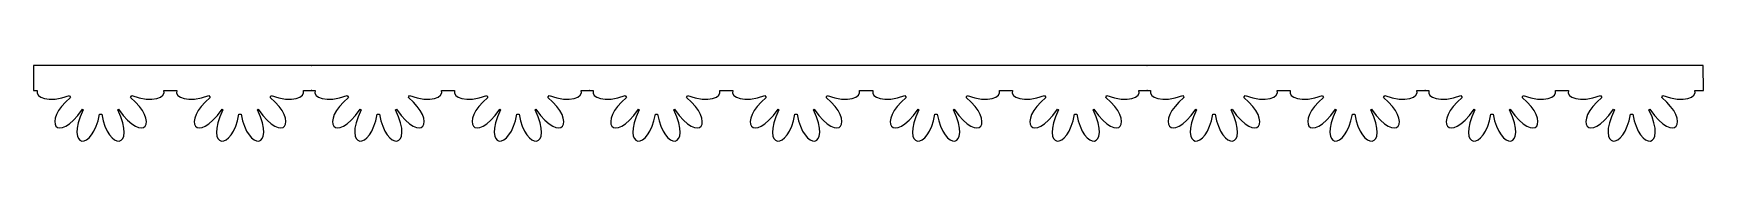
# Model space of a CAD drawing. Header units: centimetres. Extents: x -11.1 to 11.1, y -0.6 to 0.5.
import ezdxf

# ---------------------------------------------------------------- set-up
doc = ezdxf.new("R2010")
doc.units = ezdxf.units.CM
doc.header["$MEASUREMENT"] = 0
doc.layers.add('Camada 1', color=7, linetype='Continuous')

msp = doc.modelspace()

# ---------------------------------------------------------------- linework, layer by layer
at = {"layer": 'Camada 1'}
msp.add_open_spline([(11.08136, 0.169), (11.08136, 0.169), (10.96843, 0.169), (10.96843, 0.169), (10.96843, 0.169), (10.96843, 0.169), (10.96668, 0.17098), (10.96668, 0.17098), (10.96668, 0.17098), (10.99996, 0.07824), (10.82399, -0.00333), (10.54065, 0.10301), (10.54065, 0.10301), (10.5362, 0.09404), (10.53128, 0.08563), (10.52581, 0.07682), (10.52581, 0.07682), (10.91406, -0.24235), (10.70501, -0.56477), (10.36674, -0.0787), (10.36674, -0.0787), (10.36338, -0.08111), (10.35975, -0.08304), (10.35682, -0.08486), (10.35682, -0.08486), (10.60802, -0.62009), (10.22453, -0.63998), (10.14232, -0.14394), (10.14232, -0.14394), (10.1374, -0.14465), (10.13192, -0.14465), (10.12742, -0.14465), (10.12742, -0.14465), (10.1221, -0.14465), (10.11723, -0.14465), (10.11202, -0.14394), (10.11202, -0.14394), (10.02989, -0.63998), (9.64625, -0.62008), (9.89776, -0.08486), (9.89776, -0.08486), (9.89429, -0.08303), (9.89093, -0.08108), (9.88741, -0.0787), (9.88741, -0.0787), (9.54985, -0.56477), (9.34052, -0.24237), (9.72908, 0.07682), (9.72908, 0.07682), (9.7236, 0.08563), (9.71844, 0.09404), (9.71352, 0.10301), (9.71352, 0.10301), (9.43288, -0.00248), (9.25733, 0.077), (9.28704, 0.16881), (9.28704, 0.16881), (9.28704, 0.16881), (9.28574, 0.169), (9.28574, 0.169), (9.28574, 0.169), (9.28574, 0.169), (9.2361, 0.169), (9.2361, 0.169), (9.2361, 0.169), (9.2361, 0.169), (9.22922, 0.169), (9.22922, 0.169), (9.22922, 0.169), (9.22922, 0.169), (9.1163, 0.169), (9.1163, 0.169), (9.1163, 0.169), (9.1163, 0.169), (9.11455, 0.17098), (9.11455, 0.17098), (9.11455, 0.17098), (9.14783, 0.07824), (8.97186, -0.00333), (8.68852, 0.10301), (8.68852, 0.10301), (8.68407, 0.09404), (8.67915, 0.08563), (8.67368, 0.07682), (8.67368, 0.07682), (9.06193, -0.24235), (8.85288, -0.56477), (8.51461, -0.0787), (8.51461, -0.0787), (8.51125, -0.08111), (8.50762, -0.08304), (8.50469, -0.08486), (8.50469, -0.08486), (8.75589, -0.62009), (8.3724, -0.63998), (8.29019, -0.14394), (8.29019, -0.14394), (8.28527, -0.14465), (8.27979, -0.14465), (8.27529, -0.14465), (8.27529, -0.14465), (8.26997, -0.14465), (8.2651, -0.14465), (8.25989, -0.14394), (8.25989, -0.14394), (8.17776, -0.63998), (7.79412, -0.62008), (8.04563, -0.08486), (8.04563, -0.08486), (8.04216, -0.08303), (8.0388, -0.08108), (8.03528, -0.0787), (8.03528, -0.0787), (7.69772, -0.56477), (7.48839, -0.24237), (7.87695, 0.07682), (7.87695, 0.07682), (7.87147, 0.08563), (7.86631, 0.09404), (7.86139, 0.10301), (7.86139, 0.10301), (7.58075, -0.00248), (7.4052, 0.077), (7.43491, 0.16881), (7.43491, 0.16881), (7.43491, 0.16881), (7.43361, 0.169), (7.43361, 0.169), (7.43361, 0.169), (7.43361, 0.169), (7.38397, 0.169), (7.38397, 0.169), (7.38397, 0.169), (7.38397, 0.169), (7.39032, 0.169), (7.39032, 0.169), (7.39032, 0.169), (7.39032, 0.169), (7.27739, 0.169), (7.27739, 0.169), (7.27739, 0.169), (7.27739, 0.169), (7.27564, 0.17098), (7.27564, 0.17098), (7.27564, 0.17098), (7.30892, 0.07824), (7.13295, -0.00333), (6.84961, 0.10301), (6.84961, 0.10301), (6.84516, 0.09404), (6.84024, 0.08563), (6.83477, 0.07682), (6.83477, 0.07682), (7.22302, -0.24235), (7.01397, -0.56477), (6.6757, -0.0787), (6.6757, -0.0787), (6.67234, -0.08111), (6.66871, -0.08304), (6.66578, -0.08486), (6.66578, -0.08486), (6.91698, -0.62009), (6.53349, -0.63998), (6.45128, -0.14394), (6.45128, -0.14394), (6.44636, -0.14465), (6.44088, -0.14465), (6.43638, -0.14465), (6.43638, -0.14465), (6.43106, -0.14465), (6.42619, -0.14465), (6.42098, -0.14394), (6.42098, -0.14394), (6.33885, -0.63998), (5.95521, -0.62008), (6.20672, -0.08486), (6.20672, -0.08486), (6.20325, -0.08303), (6.19989, -0.08108), (6.19637, -0.0787), (6.19637, -0.0787), (5.85881, -0.56477), (5.64948, -0.24237), (6.03804, 0.07682), (6.03804, 0.07682), (6.03256, 0.08563), (6.0274, 0.09404), (6.02248, 0.10301), (6.02248, 0.10301), (5.74184, -0.00248), (5.56629, 0.077), (5.596, 0.16881), (5.596, 0.16881), (5.596, 0.16881), (5.5947, 0.169), (5.5947, 0.169), (5.5947, 0.169), (5.5947, 0.169), (5.54506, 0.169), (5.54506, 0.169), (5.54506, 0.169), (5.54506, 0.169), (5.53818, 0.169), (5.53818, 0.169), (5.53818, 0.169), (5.53818, 0.169), (5.42525, 0.169), (5.42525, 0.169), (5.42525, 0.169), (5.42525, 0.169), (5.4235, 0.17098), (5.4235, 0.17098), (5.4235, 0.17098), (5.45678, 0.07824), (5.28081, -0.00333), (4.99747, 0.10301), (4.99747, 0.10301), (4.99302, 0.09404), (4.9881, 0.08563), (4.98263, 0.07682), (4.98263, 0.07682), (5.37088, -0.24235), (5.16183, -0.56477), (4.82356, -0.0787), (4.82356, -0.0787), (4.8202, -0.08111), (4.81657, -0.08304), (4.81364, -0.08486), (4.81364, -0.08486), (5.06484, -0.62009), (4.68135, -0.63998), (4.59914, -0.14394), (4.59914, -0.14394), (4.59422, -0.14465), (4.58874, -0.14465), (4.58424, -0.14465), (4.58424, -0.14465), (4.57892, -0.14465), (4.57405, -0.14465), (4.56884, -0.14394), (4.56884, -0.14394), (4.48671, -0.63998), (4.10307, -0.62008), (4.35458, -0.08486), (4.35458, -0.08486), (4.35111, -0.08303), (4.34775, -0.08108), (4.34423, -0.0787), (4.34423, -0.0787), (4.00667, -0.56477), (3.79734, -0.24237), (4.1859, 0.07682), (4.1859, 0.07682), (4.18042, 0.08563), (4.17526, 0.09404), (4.17034, 0.10301), (4.17034, 0.10301), (3.8897, -0.00248), (3.71415, 0.077), (3.74386, 0.16881), (3.74386, 0.16881), (3.74386, 0.16881), (3.74256, 0.169), (3.74256, 0.169), (3.74256, 0.169), (3.74256, 0.169), (3.69292, 0.169), (3.69292, 0.169), (3.69292, 0.169), (3.69292, 0.169), (3.70366, 0.169), (3.70366, 0.169), (3.70366, 0.169), (3.70366, 0.169), (3.59074, 0.169), (3.59074, 0.169), (3.59074, 0.169), (3.59074, 0.169), (3.58899, 0.17098), (3.58899, 0.17098), (3.58899, 0.17098), (3.62227, 0.07824), (3.4463, -0.00333), (3.16296, 0.10301), (3.16296, 0.10301), (3.15851, 0.09404), (3.15359, 0.08563), (3.14812, 0.07682), (3.14812, 0.07682), (3.53637, -0.24235), (3.32732, -0.56477), (2.98905, -0.0787), (2.98905, -0.0787), (2.98569, -0.08111), (2.98206, -0.08304), (2.97913, -0.08486), (2.97913, -0.08486), (3.23033, -0.62009), (2.84684, -0.63998), (2.76463, -0.14394), (2.76463, -0.14394), (2.75971, -0.14465), (2.75423, -0.14465), (2.74973, -0.14465), (2.74973, -0.14465), (2.74441, -0.14465), (2.73954, -0.14465), (2.73433, -0.14394), (2.73433, -0.14394), (2.6522, -0.63998), (2.26856, -0.62008), (2.52007, -0.08486), (2.52007, -0.08486), (2.5166, -0.08303), (2.51324, -0.08108), (2.50972, -0.0787), (2.50972, -0.0787), (2.17216, -0.56477), (1.96283, -0.24237), (2.35139, 0.07682), (2.35139, 0.07682), (2.34591, 0.08563), (2.34075, 0.09404), (2.33583, 0.10301), (2.33583, 0.10301), (2.05519, -0.00248), (1.87964, 0.077), (1.90935, 0.16881), (1.90935, 0.16881), (1.90935, 0.16881), (1.90805, 0.169), (1.90805, 0.169), (1.90805, 0.169), (1.90805, 0.169), (1.85841, 0.169), (1.85841, 0.169), (1.85841, 0.169), (1.85841, 0.169), (1.85153, 0.169), (1.85153, 0.169), (1.85153, 0.169), (1.85153, 0.169), (1.7386, 0.169), (1.7386, 0.169), (1.7386, 0.169), (1.7386, 0.169), (1.73685, 0.17098), (1.73685, 0.17098), (1.73685, 0.17098), (1.77013, 0.07824), (1.59416, -0.00333), (1.31082, 0.10301), (1.31082, 0.10301), (1.30637, 0.09404), (1.30145, 0.08563), (1.29598, 0.07682), (1.29598, 0.07682), (1.68423, -0.24235), (1.47518, -0.56477), (1.13691, -0.0787), (1.13691, -0.0787), (1.13355, -0.08111), (1.12992, -0.08304), (1.12699, -0.08486), (1.12699, -0.08486), (1.37819, -0.62009), (0.9947, -0.63998), (0.91249, -0.14394), (0.91249, -0.14394), (0.90757, -0.14465), (0.90209, -0.14465), (0.89759, -0.14465), (0.89759, -0.14465), (0.89227, -0.14465), (0.8874, -0.14465), (0.88219, -0.14394), (0.88219, -0.14394), (0.80006, -0.63998), (0.41642, -0.62008), (0.66793, -0.08486), (0.66793, -0.08486), (0.66446, -0.08303), (0.6611, -0.08108), (0.65758, -0.0787), (0.65758, -0.0787), (0.32002, -0.56477), (0.11069, -0.24237), (0.49925, 0.07682), (0.49925, 0.07682), (0.49377, 0.08563), (0.48861, 0.09404), (0.48369, 0.10301), (0.48369, 0.10301), (0.20305, -0.00248), (0.0275, 0.077), (0.05721, 0.16881), (0.05721, 0.16881), (0.05721, 0.16881), (0.05591, 0.169), (0.05591, 0.169), (0.05591, 0.169), (0.05591, 0.169), (0.00627, 0.169), (0.00627, 0.169), (0.00627, 0.169), (0.00627, 0.169), (-0.00691, 0.169), (-0.00691, 0.169), (-0.00691, 0.169), (-0.00691, 0.169), (-0.11988, 0.169), (-0.11988, 0.169), (-0.11988, 0.169), (-0.11988, 0.169), (-0.12157, 0.17098), (-0.12157, 0.17098), (-0.12157, 0.17098), (-0.08829, 0.07824), (-0.26426, -0.00333), (-0.5476, 0.10301), (-0.5476, 0.10301), (-0.55205, 0.09404), (-0.55697, 0.08563), (-0.56244, 0.07682), (-0.56244, 0.07682), (-0.17419, -0.24235), (-0.38324, -0.56477), (-0.72151, -0.0787), (-0.72151, -0.0787), (-0.72487, -0.08111), (-0.7285, -0.08304), (-0.73143, -0.08486), (-0.73143, -0.08486), (-0.48023, -0.62009), (-0.86372, -0.63998), (-0.94593, -0.14397), (-0.94593, -0.14397), (-0.95085, -0.14468), (-0.95633, -0.14468), (-0.96083, -0.14468), (-0.96083, -0.14468), (-0.96615, -0.14468), (-0.97102, -0.14468), (-0.97623, -0.14397), (-0.97623, -0.14397), (-1.05836, -0.63998), (-1.442, -0.62009), (-1.19049, -0.08486), (-1.19049, -0.08486), (-1.19396, -0.08303), (-1.19732, -0.08108), (-1.20084, -0.0787), (-1.20084, -0.0787), (-1.5384, -0.56477), (-1.74773, -0.24237), (-1.35917, 0.07682), (-1.35917, 0.07682), (-1.36465, 0.08563), (-1.36981, 0.09404), (-1.37473, 0.10301), (-1.37473, 0.10301), (-1.65543, -0.00248), (-1.83092, 0.077), (-1.80121, 0.16881), (-1.80121, 0.16881), (-1.80121, 0.16881), (-1.80251, 0.169), (-1.80251, 0.169), (-1.80251, 0.169), (-1.80251, 0.169), (-1.85216, 0.169), (-1.85216, 0.169), (-1.85216, 0.169), (-1.85216, 0.169), (-1.85904, 0.169), (-1.85904, 0.169), (-1.85904, 0.169), (-1.85904, 0.169), (-1.97202, 0.169), (-1.97202, 0.169), (-1.97202, 0.169), (-1.97202, 0.169), (-1.97371, 0.17098), (-1.97371, 0.17098), (-1.97371, 0.17098), (-1.94043, 0.07824), (-2.1164, -0.00333), (-2.39974, 0.10301), (-2.39974, 0.10301), (-2.40419, 0.09404), (-2.40911, 0.08563), (-2.41458, 0.07682), (-2.41458, 0.07682), (-2.02633, -0.24235), (-2.23538, -0.56477), (-2.57365, -0.0787), (-2.57365, -0.0787), (-2.57701, -0.08111), (-2.58064, -0.08304), (-2.58357, -0.08486), (-2.58357, -0.08486), (-2.33237, -0.62009), (-2.71586, -0.63998), (-2.79807, -0.14397), (-2.79807, -0.14397), (-2.80299, -0.14468), (-2.80847, -0.14468), (-2.81297, -0.14468), (-2.81297, -0.14468), (-2.81829, -0.14468), (-2.82316, -0.14468), (-2.82837, -0.14397), (-2.82837, -0.14397), (-2.9105, -0.63998), (-3.29414, -0.62009), (-3.04263, -0.08486), (-3.04263, -0.08486), (-3.0461, -0.08303), (-3.04946, -0.08108), (-3.05298, -0.0787), (-3.05298, -0.0787), (-3.39054, -0.56477), (-3.59987, -0.24237), (-3.21131, 0.07682), (-3.21131, 0.07682), (-3.21679, 0.08563), (-3.22195, 0.09404), (-3.22687, 0.10301), (-3.22687, 0.10301), (-3.50757, -0.00248), (-3.68309, 0.077), (-3.65338, 0.16881), (-3.65338, 0.16881), (-3.65338, 0.16881), (-3.65468, 0.169), (-3.65468, 0.169), (-3.65468, 0.169), (-3.65468, 0.169), (-3.70433, 0.169), (-3.70433, 0.169), (-3.70433, 0.169), (-3.70433, 0.169), (-3.69798, 0.169), (-3.69798, 0.169), (-3.69798, 0.169), (-3.69798, 0.169), (-3.81093, 0.169), (-3.81093, 0.169), (-3.81093, 0.169), (-3.81093, 0.169), (-3.81265, 0.17098), (-3.81265, 0.17098), (-3.81265, 0.17098), (-3.77937, 0.07824), (-3.95534, -0.00333), (-4.23868, 0.10301), (-4.23868, 0.10301), (-4.24313, 0.09404), (-4.24805, 0.08563), (-4.25352, 0.07682), (-4.25352, 0.07682), (-3.86527, -0.24235), (-4.07432, -0.56477), (-4.41259, -0.0787), (-4.41259, -0.0787), (-4.41595, -0.08111), (-4.41958, -0.08304), (-4.42251, -0.08486), (-4.42251, -0.08486), (-4.17131, -0.62009), (-4.5548, -0.63998), (-4.63701, -0.14397), (-4.63701, -0.14397), (-4.64193, -0.14468), (-4.64741, -0.14468), (-4.65191, -0.14468), (-4.65191, -0.14468), (-4.65723, -0.14468), (-4.6621, -0.14468), (-4.66731, -0.14397), (-4.66731, -0.14397), (-4.74944, -0.63998), (-5.13308, -0.62009), (-4.88157, -0.08486), (-4.88157, -0.08486), (-4.88504, -0.08303), (-4.8884, -0.08108), (-4.89192, -0.0787), (-4.89192, -0.0787), (-5.22948, -0.56477), (-5.43881, -0.24237), (-5.05025, 0.07682), (-5.05025, 0.07682), (-5.05573, 0.08563), (-5.06089, 0.09404), (-5.06581, 0.10301), (-5.06581, 0.10301), (-5.34648, -0.00248), (-5.522, 0.077), (-5.49229, 0.16881), (-5.49229, 0.16881), (-5.49229, 0.16881), (-5.49359, 0.169), (-5.49359, 0.169), (-5.49359, 0.169), (-5.49359, 0.169), (-5.54323, 0.169), (-5.54323, 0.169), (-5.54323, 0.169), (-5.54323, 0.169), (-5.55011, 0.169), (-5.55011, 0.169), (-5.55011, 0.169), (-5.55011, 0.169), (-5.66306, 0.169), (-5.66306, 0.169), (-5.66306, 0.169), (-5.66306, 0.169), (-5.66478, 0.17098), (-5.66478, 0.17098), (-5.66478, 0.17098), (-5.6315, 0.07824), (-5.80747, -0.00333), (-6.09081, 0.10301), (-6.09081, 0.10301), (-6.09526, 0.09404), (-6.10018, 0.08563), (-6.10565, 0.07682), (-6.10565, 0.07682), (-5.7174, -0.24235), (-5.92645, -0.56477), (-6.26472, -0.0787), (-6.26472, -0.0787), (-6.26808, -0.08111), (-6.27171, -0.08304), (-6.27464, -0.08486), (-6.27464, -0.08486), (-6.02344, -0.62009), (-6.40693, -0.63998), (-6.48914, -0.14397), (-6.48914, -0.14397), (-6.49406, -0.14468), (-6.49954, -0.14468), (-6.50404, -0.14468), (-6.50404, -0.14468), (-6.50936, -0.14468), (-6.51423, -0.14468), (-6.51944, -0.14397), (-6.51944, -0.14397), (-6.60157, -0.63998), (-6.98521, -0.62009), (-6.7337, -0.08486), (-6.7337, -0.08486), (-6.73717, -0.08303), (-6.74053, -0.08108), (-6.74405, -0.0787), (-6.74405, -0.0787), (-7.08161, -0.56477), (-7.29094, -0.24237), (-6.90238, 0.07682), (-6.90238, 0.07682), (-6.90786, 0.08563), (-6.91302, 0.09404), (-6.91794, 0.10301), (-6.91794, 0.10301), (-7.19861, -0.00248), (-7.37413, 0.077), (-7.34442, 0.16881), (-7.34442, 0.16881), (-7.34442, 0.16881), (-7.34572, 0.169), (-7.34572, 0.169), (-7.34572, 0.169), (-7.34572, 0.169), (-7.39537, 0.169), (-7.39537, 0.169), (-7.39537, 0.169), (-7.39537, 0.169), (-7.38463, 0.169), (-7.38463, 0.169), (-7.38463, 0.169), (-7.38463, 0.169), (-7.49758, 0.169), (-7.49758, 0.169), (-7.49758, 0.169), (-7.49758, 0.169), (-7.4993, 0.17098), (-7.4993, 0.17098), (-7.4993, 0.17098), (-7.46602, 0.07824), (-7.64199, -0.00333), (-7.92533, 0.10301), (-7.92533, 0.10301), (-7.92978, 0.09404), (-7.9347, 0.08563), (-7.94017, 0.07682), (-7.94017, 0.07682), (-7.55192, -0.24235), (-7.76097, -0.56477), (-8.09924, -0.0787), (-8.09924, -0.0787), (-8.1026, -0.08111), (-8.10623, -0.08304), (-8.10916, -0.08486), (-8.10916, -0.08486), (-7.85796, -0.62009), (-8.24145, -0.63998), (-8.32366, -0.14397), (-8.32366, -0.14397), (-8.32858, -0.14468), (-8.33406, -0.14468), (-8.33856, -0.14468), (-8.33856, -0.14468), (-8.34388, -0.14468), (-8.34875, -0.14468), (-8.35396, -0.14397), (-8.35396, -0.14397), (-8.43609, -0.63998), (-8.81973, -0.62009), (-8.56822, -0.08486), (-8.56822, -0.08486), (-8.57169, -0.08303), (-8.57505, -0.08108), (-8.57857, -0.0787), (-8.57857, -0.0787), (-8.9161, -0.56477), (-9.12544, -0.24237), (-8.7369, 0.07682), (-8.7369, 0.07682), (-8.74238, 0.08563), (-8.74754, 0.09404), (-8.75246, 0.10301), (-8.75246, 0.10301), (-9.03313, -0.00248), (-9.20868, 0.077), (-9.17897, 0.16881), (-9.17897, 0.16881), (-9.17897, 0.16881), (-9.18024, 0.169), (-9.18024, 0.169), (-9.18024, 0.169), (-9.18024, 0.169), (-9.22928, 0.169), (-9.22928, 0.169), (-9.22928, 0.169), (-9.22928, 0.169), (-9.23618, 0.169), (-9.23618, 0.169), (-9.23618, 0.169), (-9.23618, 0.169), (-9.3491, 0.169), (-9.3491, 0.169), (-9.3491, 0.169), (-9.3491, 0.169), (-9.35085, 0.17098), (-9.35085, 0.17098), (-9.35085, 0.17098), (-9.31757, 0.07824), (-9.49351, -0.00333), (-9.77686, 0.10301), (-9.77686, 0.10301), (-9.78131, 0.09404), (-9.78623, 0.08563), (-9.7917, 0.07682), (-9.7917, 0.07682), (-9.40345, -0.24235), (-9.6125, -0.56477), (-9.95077, -0.0787), (-9.95077, -0.0787), (-9.95413, -0.08111), (-9.95776, -0.08304), (-9.96069, -0.08486), (-9.96069, -0.08486), (-9.70949, -0.62009), (-10.09298, -0.63998), (-10.17519, -0.14397), (-10.17519, -0.14397), (-10.18011, -0.14468), (-10.18559, -0.14468), (-10.19009, -0.14468), (-10.19009, -0.14468), (-10.19541, -0.14468), (-10.20028, -0.14468), (-10.20549, -0.14397), (-10.20549, -0.14397), (-10.28762, -0.63998), (-10.67126, -0.62009), (-10.41975, -0.08486), (-10.41975, -0.08486), (-10.42324, -0.08303), (-10.4266, -0.08108), (-10.4301, -0.0787), (-10.4301, -0.0787), (-10.76766, -0.56477), (-10.97699, -0.24237), (-10.58843, 0.07682), (-10.58843, 0.07682), (-10.59391, 0.08563), (-10.59907, 0.09404), (-10.60399, 0.10301), (-10.60399, 0.10301), (-10.88469, -0.00248), (-11.06021, 0.077), (-11.0305, 0.16881), (-11.0305, 0.16881), (-11.0305, 0.16881), (-11.03177, 0.169), (-11.03177, 0.169), (-11.03177, 0.169), (-11.03177, 0.169), (-11.08136, 0.169), (-11.08136, 0.169), (-11.08136, 0.169), (-11.08136, 0.169), (-11.08136, 0.50174), (-11.08136, 0.50174), (-11.08136, 0.50174), (-11.08136, 0.50174), (-9.24338, 0.50174), (-9.24338, 0.50174), (-9.24338, 0.50174), (-9.24338, 0.50174), (-9.22928, 0.50174), (-9.22928, 0.50174), (-9.22928, 0.50174), (-9.22928, 0.50174), (-7.39132, 0.50174), (-7.39132, 0.50174), (-7.39132, 0.50174), (-7.39132, 0.50174), (-7.39484, 0.50174), (-7.39484, 0.50174), (-7.39484, 0.50174), (-7.39484, 0.50174), (-5.55686, 0.50174), (-5.55686, 0.50174), (-5.55686, 0.50174), (-5.55686, 0.50174), (-5.54276, 0.50174), (-5.54276, 0.50174), (-5.54276, 0.50174), (-5.54276, 0.50174), (-3.70478, 0.50174), (-3.70478, 0.50174), (-3.70478, 0.50174), (-3.70478, 0.50174), (-3.7039, 0.50174), (-3.7039, 0.50174), (-3.7039, 0.50174), (-3.7039, 0.50174), (-1.86592, 0.50174), (-1.86592, 0.50174), (-1.86592, 0.50174), (-1.86592, 0.50174), (-1.85182, 0.50174), (-1.85182, 0.50174), (-1.85182, 0.50174), (-1.85182, 0.50174), (-0.01384, 0.50174), (-0.01384, 0.50174), (-0.01384, 0.50174), (-0.01384, 0.50174), (0.00656, 0.50174), (0.00656, 0.50174), (0.00656, 0.50174), (0.00656, 0.50174), (1.84454, 0.50174), (1.84454, 0.50174), (1.84454, 0.50174), (1.84454, 0.50174), (1.85865, 0.50174), (1.85865, 0.50174), (1.85865, 0.50174), (1.85865, 0.50174), (3.69663, 0.50174), (3.69663, 0.50174), (3.69663, 0.50174), (3.69663, 0.50174), (3.69311, 0.50174), (3.69311, 0.50174), (3.69311, 0.50174), (3.69311, 0.50174), (5.53109, 0.50174), (5.53109, 0.50174), (5.53109, 0.50174), (5.53109, 0.50174), (5.54519, 0.50174), (5.54519, 0.50174), (5.54519, 0.50174), (5.54519, 0.50174), (7.38317, 0.50174), (7.38317, 0.50174), (7.38317, 0.50174), (7.38317, 0.50174), (7.38404, 0.50174), (7.38404, 0.50174), (7.38404, 0.50174), (7.38404, 0.50174), (9.22203, 0.50174), (9.22203, 0.50174), (9.22203, 0.50174), (9.22203, 0.50174), (9.23613, 0.50174), (9.23613, 0.50174), (9.23613, 0.50174), (9.23613, 0.50174), (11.07411, 0.50174), (11.07411, 0.50174), (11.07411, 0.50174), (11.07411, 0.50174), (11.08136, 0.169), (11.08136, 0.169)], degree=3, knots=[0, 0, 0, 0, 0.00436681, 0.00436681, 0.00436681, 0.00436681, 0.00873362, 0.00873362, 0.00873362, 0.00873362, 0.01310044, 0.01310044, 0.01310044, 0.01310044, 0.01746725, 0.01746725, 0.01746725, 0.01746725, 0.02183406, 0.02183406, 0.02183406, 0.02183406, 0.02620087, 0.02620087, 0.02620087, 0.02620087, 0.03056769, 0.03056769, 0.03056769, 0.03056769, 0.0349345, 0.0349345, 0.0349345, 0.0349345, 0.03930131, 0.03930131, 0.03930131, 0.03930131, 0.04366812, 0.04366812, 0.04366812, 0.04366812, 0.04803493, 0.04803493, 0.04803493, 0.04803493, 0.05240175, 0.05240175, 0.05240175, 0.05240175, 0.05676856, 0.05676856, 0.05676856, 0.05676856, 0.06113537, 0.06113537, 0.06113537, 0.06113537, 0.06550218, 0.06550218, 0.06550218, 0.06550218, 0.069869, 0.069869, 0.069869, 0.069869, 0.07423581, 0.07423581, 0.07423581, 0.07423581, 0.07860262, 0.07860262, 0.07860262, 0.07860262, 0.08296943, 0.08296943, 0.08296943, 0.08296943, 0.08733624, 0.08733624, 0.08733624, 0.08733624, 0.09170306, 0.09170306, 0.09170306, 0.09170306, 0.09606987, 0.09606987, 0.09606987, 0.09606987, 0.10043668, 0.10043668, 0.10043668, 0.10043668, 0.10480349, 0.10480349, 0.10480349, 0.10480349, 0.10917031, 0.10917031, 0.10917031, 0.10917031, 0.11353712, 0.11353712, 0.11353712, 0.11353712, 0.11790393, 0.11790393, 0.11790393, 0.11790393, 0.12227074, 0.12227074, 0.12227074, 0.12227074, 0.12663755, 0.12663755, 0.12663755, 0.12663755, 0.13100437, 0.13100437, 0.13100437, 0.13100437, 0.13537118, 0.13537118, 0.13537118, 0.13537118, 0.13973799, 0.13973799, 0.13973799, 0.13973799, 0.1441048, 0.1441048, 0.1441048, 0.1441048, 0.14847162, 0.14847162, 0.14847162, 0.14847162, 0.15283843, 0.15283843, 0.15283843, 0.15283843, 0.15720524, 0.15720524, 0.15720524, 0.15720524, 0.16157205, 0.16157205, 0.16157205, 0.16157205, 0.16593886, 0.16593886, 0.16593886, 0.16593886, 0.17030568, 0.17030568, 0.17030568, 0.17030568, 0.17467249, 0.17467249, 0.17467249, 0.17467249, 0.1790393, 0.1790393, 0.1790393, 0.1790393, 0.18340611, 0.18340611, 0.18340611, 0.18340611, 0.18777293, 0.18777293, 0.18777293, 0.18777293, 0.19213974, 0.19213974, 0.19213974, 0.19213974, 0.19650655, 0.19650655, 0.19650655, 0.19650655, 0.20087336, 0.20087336, 0.20087336, 0.20087336, 0.20524017, 0.20524017, 0.20524017, 0.20524017, 0.20960699, 0.20960699, 0.20960699, 0.20960699, 0.2139738, 0.2139738, 0.2139738, 0.2139738, 0.21834061, 0.21834061, 0.21834061, 0.21834061, 0.22270742, 0.22270742, 0.22270742, 0.22270742, 0.22707424, 0.22707424, 0.22707424, 0.22707424, 0.23144105, 0.23144105, 0.23144105, 0.23144105, 0.23580786, 0.23580786, 0.23580786, 0.23580786, 0.24017467, 0.24017467, 0.24017467, 0.24017467, 0.24454148, 0.24454148, 0.24454148, 0.24454148, 0.2489083, 0.2489083, 0.2489083, 0.2489083, 0.25327511, 0.25327511, 0.25327511, 0.25327511, 0.25764192, 0.25764192, 0.25764192, 0.25764192, 0.26200873, 0.26200873, 0.26200873, 0.26200873, 0.26637555, 0.26637555, 0.26637555, 0.26637555, 0.27074236, 0.27074236, 0.27074236, 0.27074236, 0.27510917, 0.27510917, 0.27510917, 0.27510917, 0.27947598, 0.27947598, 0.27947598, 0.27947598, 0.28384279, 0.28384279, 0.28384279, 0.28384279, 0.28820961, 0.28820961, 0.28820961, 0.28820961, 0.29257642, 0.29257642, 0.29257642, 0.29257642, 0.29694323, 0.29694323, 0.29694323, 0.29694323, 0.30131004, 0.30131004, 0.30131004, 0.30131004, 0.30567686, 0.30567686, 0.30567686, 0.30567686, 0.31004367, 0.31004367, 0.31004367, 0.31004367, 0.31441048, 0.31441048, 0.31441048, 0.31441048, 0.31877729, 0.31877729, 0.31877729, 0.31877729, 0.3231441, 0.3231441, 0.3231441, 0.3231441, 0.32751092, 0.32751092, 0.32751092, 0.32751092, 0.33187773, 0.33187773, 0.33187773, 0.33187773, 0.33624454, 0.33624454, 0.33624454, 0.33624454, 0.34061135, 0.34061135, 0.34061135, 0.34061135, 0.34497817, 0.34497817, 0.34497817, 0.34497817, 0.34934498, 0.34934498, 0.34934498, 0.34934498, 0.35371179, 0.35371179, 0.35371179, 0.35371179, 0.3580786, 0.3580786, 0.3580786, 0.3580786, 0.36244541, 0.36244541, 0.36244541, 0.36244541, 0.36681223, 0.36681223, 0.36681223, 0.36681223, 0.37117904, 0.37117904, 0.37117904, 0.37117904, 0.37554585, 0.37554585, 0.37554585, 0.37554585, 0.37991266, 0.37991266, 0.37991266, 0.37991266, 0.38427948, 0.38427948, 0.38427948, 0.38427948, 0.38864629, 0.38864629, 0.38864629, 0.38864629, 0.3930131, 0.3930131, 0.3930131, 0.3930131, 0.39737991, 0.39737991, 0.39737991, 0.39737991, 0.40174672, 0.40174672, 0.40174672, 0.40174672, 0.40611354, 0.40611354, 0.40611354, 0.40611354, 0.41048035, 0.41048035, 0.41048035, 0.41048035, 0.41484716, 0.41484716, 0.41484716, 0.41484716, 0.41921397, 0.41921397, 0.41921397, 0.41921397, 0.42358079, 0.42358079, 0.42358079, 0.42358079, 0.4279476, 0.4279476, 0.4279476, 0.4279476, 0.43231441, 0.43231441, 0.43231441, 0.43231441, 0.43668122, 0.43668122, 0.43668122, 0.43668122, 0.44104803, 0.44104803, 0.44104803, 0.44104803, 0.44541485, 0.44541485, 0.44541485, 0.44541485, 0.44978166, 0.44978166, 0.44978166, 0.44978166, 0.45414847, 0.45414847, 0.45414847, 0.45414847, 0.45851528, 0.45851528, 0.45851528, 0.45851528, 0.4628821, 0.4628821, 0.4628821, 0.4628821, 0.46724891, 0.46724891, 0.46724891, 0.46724891, 0.47161572, 0.47161572, 0.47161572, 0.47161572, 0.47598253, 0.47598253, 0.47598253, 0.47598253, 0.48034934, 0.48034934, 0.48034934, 0.48034934, 0.48471616, 0.48471616, 0.48471616, 0.48471616, 0.48908297, 0.48908297, 0.48908297, 0.48908297, 0.49344978, 0.49344978, 0.49344978, 0.49344978, 0.49781659, 0.49781659, 0.49781659, 0.49781659, 0.50218341, 0.50218341, 0.50218341, 0.50218341, 0.50655022, 0.50655022, 0.50655022, 0.50655022, 0.51091703, 0.51091703, 0.51091703, 0.51091703, 0.51528384, 0.51528384, 0.51528384, 0.51528384, 0.51965066, 0.51965066, 0.51965066, 0.51965066, 0.52401747, 0.52401747, 0.52401747, 0.52401747, 0.52838428, 0.52838428, 0.52838428, 0.52838428, 0.53275109, 0.53275109, 0.53275109, 0.53275109, 0.5371179, 0.5371179, 0.5371179, 0.5371179, 0.54148472, 0.54148472, 0.54148472, 0.54148472, 0.54585153, 0.54585153, 0.54585153, 0.54585153, 0.55021834, 0.55021834, 0.55021834, 0.55021834, 0.55458515, 0.55458515, 0.55458515, 0.55458515, 0.55895197, 0.55895197, 0.55895197, 0.55895197, 0.56331878, 0.56331878, 0.56331878, 0.56331878, 0.56768559, 0.56768559, 0.56768559, 0.56768559, 0.5720524, 0.5720524, 0.5720524, 0.5720524, 0.57641921, 0.57641921, 0.57641921, 0.57641921, 0.58078603, 0.58078603, 0.58078603, 0.58078603, 0.58515284, 0.58515284, 0.58515284, 0.58515284, 0.58951965, 0.58951965, 0.58951965, 0.58951965, 0.59388646, 0.59388646, 0.59388646, 0.59388646, 0.59825328, 0.59825328, 0.59825328, 0.59825328, 0.60262009, 0.60262009, 0.60262009, 0.60262009, 0.6069869, 0.6069869, 0.6069869, 0.6069869, 0.61135371, 0.61135371, 0.61135371, 0.61135371, 0.61572052, 0.61572052, 0.61572052, 0.61572052, 0.62008734, 0.62008734, 0.62008734, 0.62008734, 0.62445415, 0.62445415, 0.62445415, 0.62445415, 0.62882096, 0.62882096, 0.62882096, 0.62882096, 0.63318777, 0.63318777, 0.63318777, 0.63318777, 0.63755459, 0.63755459, 0.63755459, 0.63755459, 0.6419214, 0.6419214, 0.6419214, 0.6419214, 0.64628821, 0.64628821, 0.64628821, 0.64628821, 0.65065502, 0.65065502, 0.65065502, 0.65065502, 0.65502183, 0.65502183, 0.65502183, 0.65502183, 0.65938865, 0.65938865, 0.65938865, 0.65938865, 0.66375546, 0.66375546, 0.66375546, 0.66375546, 0.66812227, 0.66812227, 0.66812227, 0.66812227, 0.67248908, 0.67248908, 0.67248908, 0.67248908, 0.6768559, 0.6768559, 0.6768559, 0.6768559, 0.68122271, 0.68122271, 0.68122271, 0.68122271, 0.68558952, 0.68558952, 0.68558952, 0.68558952, 0.68995633, 0.68995633, 0.68995633, 0.68995633, 0.69432314, 0.69432314, 0.69432314, 0.69432314, 0.69868996, 0.69868996, 0.69868996, 0.69868996, 0.70305677, 0.70305677, 0.70305677, 0.70305677, 0.70742358, 0.70742358, 0.70742358, 0.70742358, 0.71179039, 0.71179039, 0.71179039, 0.71179039, 0.71615721, 0.71615721, 0.71615721, 0.71615721, 0.72052402, 0.72052402, 0.72052402, 0.72052402, 0.72489083, 0.72489083, 0.72489083, 0.72489083, 0.72925764, 0.72925764, 0.72925764, 0.72925764, 0.73362445, 0.73362445, 0.73362445, 0.73362445, 0.73799127, 0.73799127, 0.73799127, 0.73799127, 0.74235808, 0.74235808, 0.74235808, 0.74235808, 0.74672489, 0.74672489, 0.74672489, 0.74672489, 0.7510917, 0.7510917, 0.7510917, 0.7510917, 0.75545852, 0.75545852, 0.75545852, 0.75545852, 0.75982533, 0.75982533, 0.75982533, 0.75982533, 0.76419214, 0.76419214, 0.76419214, 0.76419214, 0.76855895, 0.76855895, 0.76855895, 0.76855895, 0.77292576, 0.77292576, 0.77292576, 0.77292576, 0.77729258, 0.77729258, 0.77729258, 0.77729258, 0.78165939, 0.78165939, 0.78165939, 0.78165939, 0.7860262, 0.7860262, 0.7860262, 0.7860262, 0.79039301, 0.79039301, 0.79039301, 0.79039301, 0.79475983, 0.79475983, 0.79475983, 0.79475983, 0.79912664, 0.79912664, 0.79912664, 0.79912664, 0.80349345, 0.80349345, 0.80349345, 0.80349345, 0.80786026, 0.80786026, 0.80786026, 0.80786026, 0.81222707, 0.81222707, 0.81222707, 0.81222707, 0.81659389, 0.81659389, 0.81659389, 0.81659389, 0.8209607, 0.8209607, 0.8209607, 0.8209607, 0.82532751, 0.82532751, 0.82532751, 0.82532751, 0.82969432, 0.82969432, 0.82969432, 0.82969432, 0.83406114, 0.83406114, 0.83406114, 0.83406114, 0.83842795, 0.83842795, 0.83842795, 0.83842795, 0.84279476, 0.84279476, 0.84279476, 0.84279476, 0.84716157, 0.84716157, 0.84716157, 0.84716157, 0.85152838, 0.85152838, 0.85152838, 0.85152838, 0.8558952, 0.8558952, 0.8558952, 0.8558952, 0.86026201, 0.86026201, 0.86026201, 0.86026201, 0.86462882, 0.86462882, 0.86462882, 0.86462882, 0.86899563, 0.86899563, 0.86899563, 0.86899563, 0.87336245, 0.87336245, 0.87336245, 0.87336245, 0.87772926, 0.87772926, 0.87772926, 0.87772926, 0.88209607, 0.88209607, 0.88209607, 0.88209607, 0.88646288, 0.88646288, 0.88646288, 0.88646288, 0.89082969, 0.89082969, 0.89082969, 0.89082969, 0.89519651, 0.89519651, 0.89519651, 0.89519651, 0.89956332, 0.89956332, 0.89956332, 0.89956332, 0.90393013, 0.90393013, 0.90393013, 0.90393013, 0.90829694, 0.90829694, 0.90829694, 0.90829694, 0.91266376, 0.91266376, 0.91266376, 0.91266376, 0.91703057, 0.91703057, 0.91703057, 0.91703057, 0.92139738, 0.92139738, 0.92139738, 0.92139738, 0.92576419, 0.92576419, 0.92576419, 0.92576419, 0.930131, 0.930131, 0.930131, 0.930131, 0.93449782, 0.93449782, 0.93449782, 0.93449782, 0.93886463, 0.93886463, 0.93886463, 0.93886463, 0.94323144, 0.94323144, 0.94323144, 0.94323144, 0.94759825, 0.94759825, 0.94759825, 0.94759825, 0.95196507, 0.95196507, 0.95196507, 0.95196507, 0.95633188, 0.95633188, 0.95633188, 0.95633188, 0.96069869, 0.96069869, 0.96069869, 0.96069869, 0.9650655, 0.9650655, 0.9650655, 0.9650655, 0.96943231, 0.96943231, 0.96943231, 0.96943231, 0.97379913, 0.97379913, 0.97379913, 0.97379913, 0.97816594, 0.97816594, 0.97816594, 0.97816594, 0.98253275, 0.98253275, 0.98253275, 0.98253275, 0.98689956, 0.98689956, 0.98689956, 0.98689956, 0.99126638, 0.99126638, 0.99126638, 0.99126638, 1, 1, 1, 1], dxfattribs=at)

doc.saveas('drawing.dxf')
